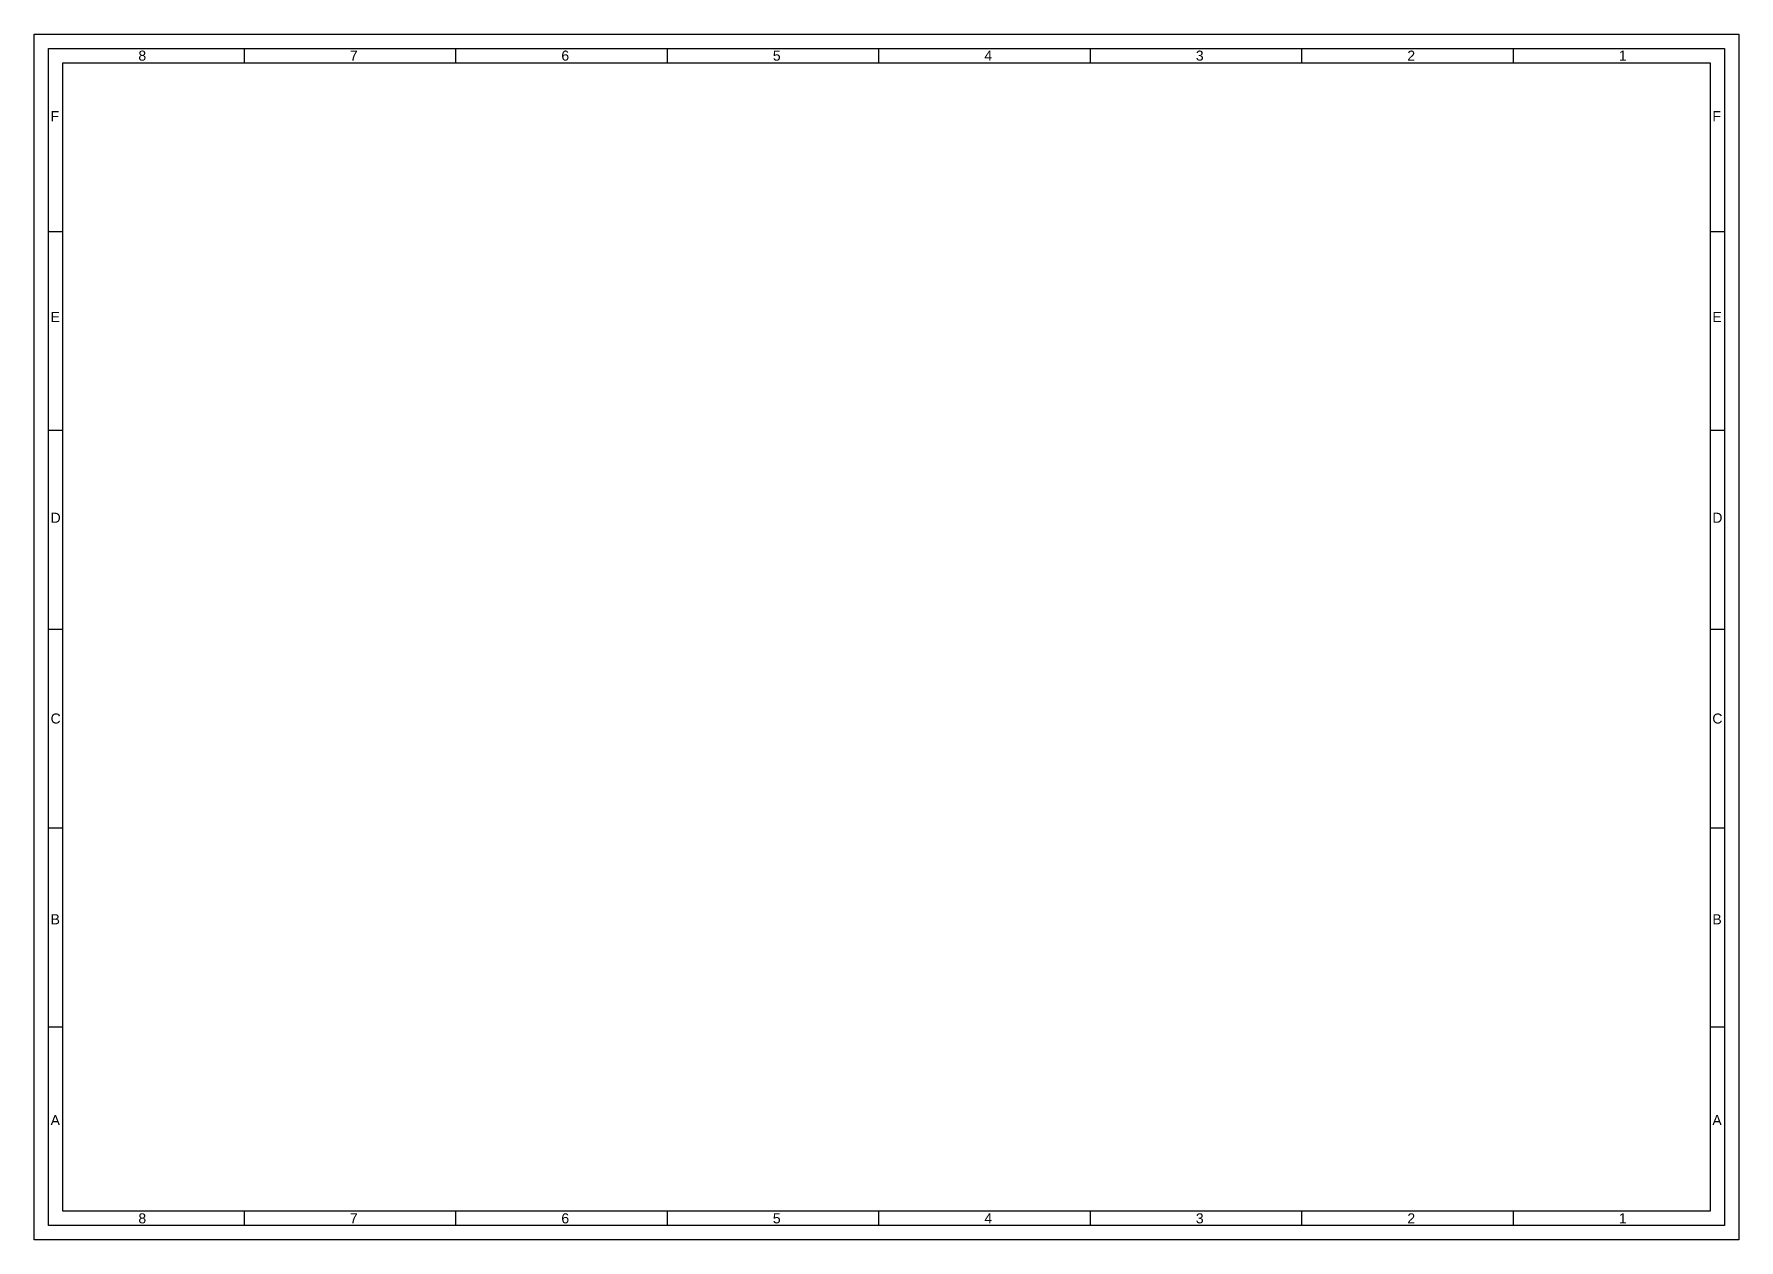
# Paper-space layout 'A2' of a CAD drawing. Header units: millimetres. Extents: x -3 to 591, y -3 to 417.
import ezdxf

# ---------------------------------------------------------------- set-up
doc = ezdxf.new("R2010")
doc.units = ezdxf.units.MM
doc.header["$LTSCALE"] = 5
doc.layers.add('RAHMEN', color=7, linetype='Continuous')
doc.styles.get("Standard").update_dxf_attribs({"font": 'arial.ttf'})

# ---------------------------------------------------------------- blocks, each defined once
blk = doc.blocks.new('A2 Rahmen')
at = {"layer": 'RAHMEN', "color": 3}
for p, q in [((0.19, 7.1), (0.19, 427.1)), ((0.19, 427.1), (594.19, 427.1)), ((5.19, 422.1), (589.19, 422.1)), ((5.19, 12.1), (5.19, 422.1)), ((73.36, 422.1), (73.36, 417.1)), ((147.05, 422.1), (147.05, 417.1)), ((220.74, 422.1), (220.74, 417.1)), ((294.43, 422.1), (294.43, 417.1)), ((368.12, 422.1), (368.12, 417.1)), ((441.81, 422.1), (441.81, 417.1)), ((515.5, 422.1), (515.5, 417.1)), ((589.19, 422.1), (589.19, 12.1)), ((594.19, 427.1), (594.19, 7.1)), ((10.19, 17.1), (10.19, 417.1)), ((10.19, 417.1), (584.19, 417.1)), ((584.19, 417.1), (584.19, 17.1)), ((5.19, 358.35), (10.19, 358.35)), ((584.19, 358.35), (589.19, 358.35)), ((5.19, 289.1), (10.19, 289.1)), ((584.19, 289.1), (589.19, 289.1)), ((5.19, 219.85), (10.19, 219.85)), ((584.19, 219.85), (589.19, 219.85)), ((5.19, 150.6), (10.19, 150.6)), ((584.19, 150.6), (589.19, 150.6)), ((5.19, 81.35), (10.19, 81.35)), ((584.19, 81.35), (589.19, 81.35)), ((589.19, 12.1), (5.19, 12.1)), ((584.19, 17.1), (10.19, 17.1)), ((73.36, 17.1), (73.36, 12.1)), ((147.05, 17.1), (147.05, 12.1)), ((220.74, 17.1), (220.74, 12.1)), ((294.43, 17.1), (294.43, 12.1)), ((368.12, 17.1), (368.12, 12.1)), ((441.81, 17.1), (441.81, 12.1)), ((515.5, 17.1), (515.5, 12.1)), ((594.19, 7.1), (0.19, 7.1))]:
    blk.add_line(p, q, dxfattribs=at)
at = {"layer": 'RAHMEN', "color": 2}
for s, p in [('8', (36.52, 417.85)), ('7', (110.21, 417.85)), ('6', (183.9, 417.85)), ('5', (257.59, 417.85)), ('4', (331.28, 417.85)), ('3', (404.97, 417.85)), ('2', (478.66, 417.85)), ('1', (552.35, 417.85)), ('F', (5.94, 396.77)), ('F', (584.94, 396.77)), ('E', (5.94, 326.83)), ('E', (584.94, 326.83)), ('D', (5.94, 256.89)), ('D', (584.94, 256.89)), ('C', (5.94, 186.95)), ('C', (584.94, 186.95)), ('B', (5.94, 117.01)), ('B', (584.94, 117.01)), ('A', (5.94, 47.07)), ('A', (584.94, 47.07)), ('8', (36.52, 12.85)), ('7', (110.21, 12.85)), ('6', (183.9, 12.85)), ('5', (257.59, 12.85)), ('4', (331.28, 12.85)), ('3', (404.97, 12.85)), ('2', (478.66, 12.85)), ('1', (552.35, 12.85))]:
    blk.add_text(s, height=3.5, dxfattribs=at).set_placement(p)

psp = doc.layouts.new('A2')

# ---------------------------------------------------------------- block references
psp.add_blockref('A2 Rahmen', (-3.36, -10.27))

doc.saveas('drawing.dxf')
